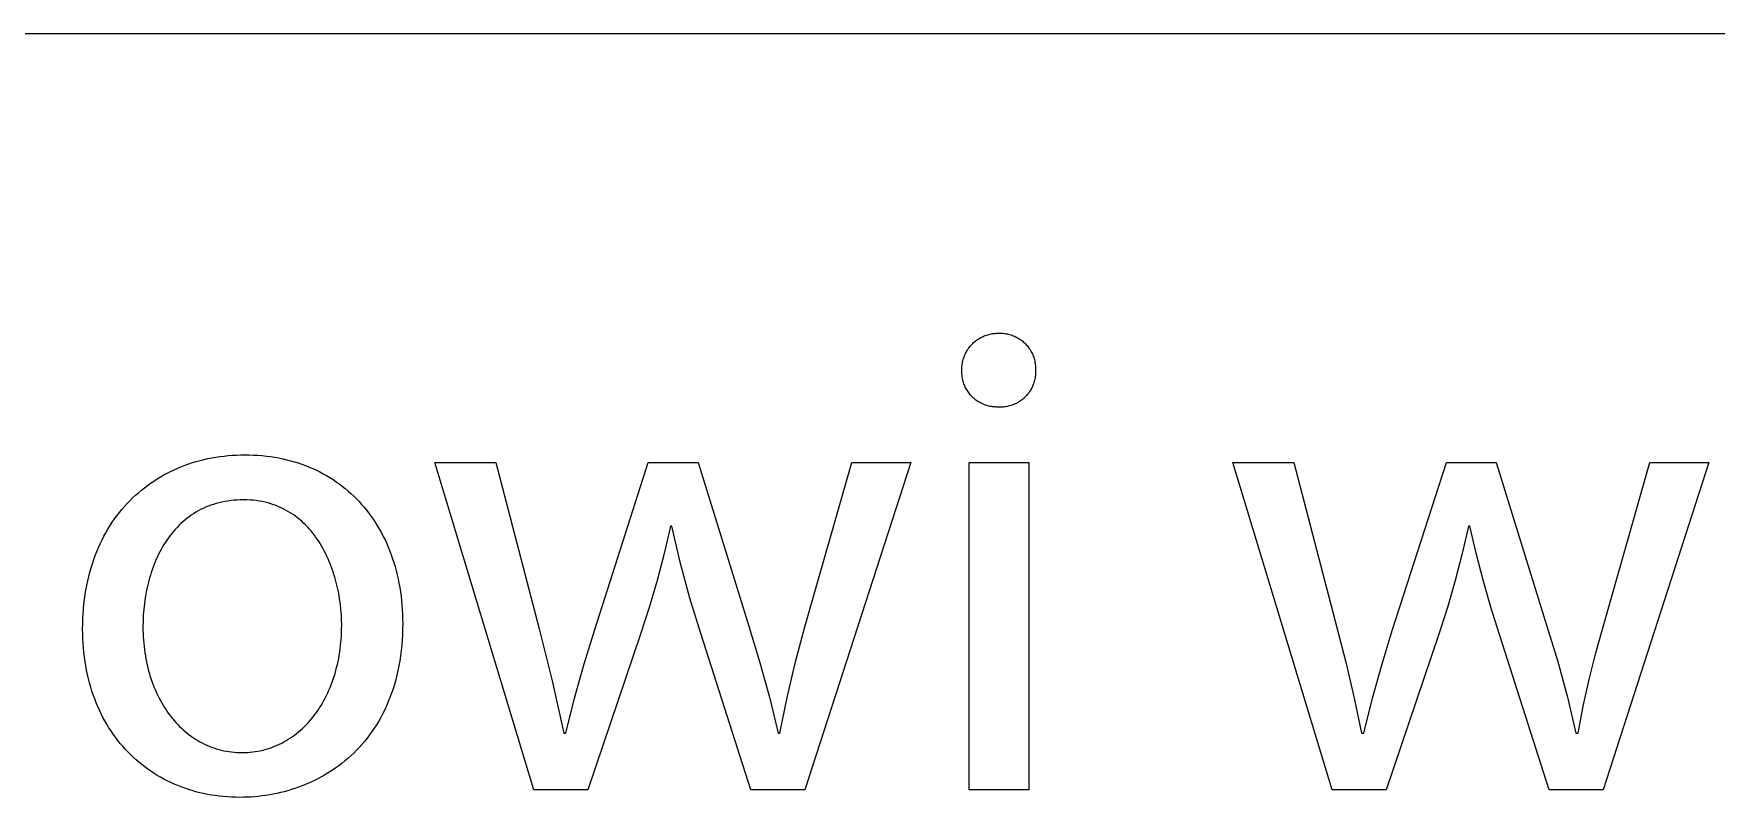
# Model space of a CAD drawing. Header units: millimetres. Extents: x 373 to 3451, y -552 to 1598.
# Drawn here: x 2888.3 to 2965, y -500.7 to -465.9 of the extents above; entities that cross this region are included whole.
import ezdxf

# ---------------------------------------------------------------- set-up
doc = ezdxf.new("R2010")
doc.units = ezdxf.units.MM
doc.header["$MEASUREMENT"] = 0
doc.layers.add('Domyślny', color=7, linetype='Continuous', true_color=0x000000)

msp = doc.modelspace()

# ---------------------------------------------------------------- linework, layer by layer
at = {"layer": 'Domyślny', "color": 18, "lineweight": 15, "true_color": 0x000000}
for p, q in [((2287.644, -465.918), (3447.832, -465.918)), ((2931.612, -479.687), (2931.665, -479.666)), ((2931.665, -479.666), (2931.719, -479.647)), ((2931.719, -479.647), (2931.773, -479.63)), ((2931.773, -479.63), (2931.828, -479.614)), ((2931.828, -479.614), (2931.884, -479.601)), ((2931.884, -479.601), (2931.94, -479.59)), ((2931.94, -479.59), (2931.996, -479.58)), ((2931.996, -479.58), (2932.052, -479.573)), ((2932.052, -479.573), (2932.109, -479.567)), ((2932.109, -479.567), (2932.166, -479.564)), ((2932.166, -479.564), (2932.223, -479.562)), ((2932.223, -479.562), (2932.28, -479.562)), ((2932.28, -479.562), (2932.336, -479.561)), ((2932.336, -479.561), (2932.392, -479.562)), ((2932.392, -479.562), (2932.447, -479.565)), ((2932.447, -479.565), (2932.503, -479.569)), ((2932.503, -479.569), (2932.559, -479.576)), ((2932.559, -479.576), (2932.614, -479.584)), ((2932.614, -479.584), (2932.669, -479.595)), ((2932.669, -479.595), (2932.724, -479.607)), ((2932.724, -479.607), (2932.778, -479.621)), ((2932.778, -479.621), (2932.831, -479.637)), ((2932.831, -479.637), (2932.884, -479.655)), ((2932.884, -479.655), (2932.936, -479.675)), ((2932.936, -479.675), (2932.988, -479.696)), ((2930.761, -480.49), (2930.787, -480.44)), ((2930.787, -480.44), (2930.814, -480.39)), ((2930.814, -480.39), (2930.844, -480.341)), ((2930.844, -480.341), (2930.874, -480.293)), ((2930.874, -480.293), (2930.907, -480.246)), ((2930.907, -480.246), (2930.941, -480.2)), ((2930.941, -480.2), (2930.976, -480.156)), ((2930.976, -480.156), (2931.014, -480.112)), ((2931.014, -480.112), (2931.052, -480.07)), ((2931.052, -480.07), (2931.092, -480.03)), ((2931.092, -480.03), (2931.134, -479.991)), ((2931.134, -479.991), (2931.176, -479.953)), ((2931.176, -479.953), (2931.221, -479.917)), ((2931.221, -479.917), (2931.266, -479.882)), ((2931.266, -479.882), (2931.312, -479.849)), ((2931.312, -479.849), (2931.36, -479.818)), ((2931.36, -479.818), (2931.408, -479.788)), ((2931.408, -479.788), (2931.458, -479.76)), ((2931.458, -479.76), (2931.509, -479.734)), ((2931.509, -479.734), (2931.56, -479.709)), ((2931.56, -479.709), (2931.612, -479.687)), ((2932.988, -479.696), (2933.039, -479.72)), ((2933.039, -479.72), (2933.089, -479.745)), ((2933.089, -479.745), (2933.138, -479.772)), ((2933.138, -479.772), (2933.186, -479.8)), ((2933.186, -479.8), (2933.233, -479.83)), ((2933.233, -479.83), (2933.279, -479.862)), ((2933.279, -479.862), (2933.324, -479.895)), ((2933.324, -479.895), (2933.368, -479.93)), ((2933.368, -479.93), (2933.41, -479.966)), ((2933.41, -479.966), (2933.452, -480.004)), ((2933.452, -480.004), (2933.491, -480.043)), ((2933.491, -480.043), (2933.53, -480.084)), ((2933.53, -480.084), (2933.567, -480.126)), ((2933.567, -480.126), (2933.603, -480.169)), ((2933.603, -480.169), (2933.637, -480.213)), ((2933.637, -480.213), (2933.669, -480.259)), ((2933.669, -480.259), (2933.7, -480.306)), ((2933.7, -480.306), (2933.729, -480.353)), ((2933.729, -480.353), (2933.757, -480.402)), ((2933.757, -480.402), (2933.783, -480.451)), ((2930.598, -481.207), (2930.599, -481.15)), ((2930.599, -481.264), (2930.598, -481.207)), ((2930.599, -481.15), (2930.602, -481.093)), ((2930.602, -481.093), (2930.607, -481.036)), ((2930.607, -481.036), (2930.613, -480.979)), ((2930.613, -480.979), (2930.622, -480.923)), ((2930.622, -480.923), (2930.633, -480.867)), ((2930.633, -480.867), (2930.646, -480.812)), ((2930.646, -480.812), (2930.66, -480.756)), ((2930.66, -480.756), (2930.677, -480.702)), ((2930.677, -480.702), (2930.695, -480.648)), ((2930.695, -480.648), (2930.715, -480.595)), ((2930.715, -480.595), (2930.737, -480.542)), ((2930.737, -480.542), (2930.761, -480.49)), ((2933.783, -480.451), (2933.807, -480.502)), ((2933.807, -480.502), (2933.829, -480.553)), ((2933.829, -480.553), (2933.85, -480.605)), ((2933.85, -480.605), (2933.869, -480.658)), ((2933.869, -480.658), (2933.886, -480.711)), ((2933.886, -480.711), (2933.901, -480.765)), ((2933.901, -480.765), (2933.914, -480.819)), ((2933.914, -480.819), (2933.925, -480.874)), ((2933.925, -480.874), (2933.935, -480.929)), ((2933.935, -480.929), (2933.942, -480.984)), ((2933.942, -480.984), (2933.948, -481.04)), ((2933.948, -481.04), (2933.951, -481.096)), ((2933.953, -481.208), (2933.95, -481.264)), ((2933.951, -481.096), (2933.953, -481.152)), ((2933.953, -481.152), (2933.953, -481.208)), ((2930.598, -481.319), (2930.599, -481.264)), ((2930.599, -481.374), (2930.598, -481.319)), ((2930.601, -481.429), (2930.599, -481.374)), ((2930.606, -481.484), (2930.601, -481.429)), ((2930.612, -481.539), (2930.606, -481.484)), ((2930.621, -481.593), (2930.612, -481.539)), ((2930.631, -481.648), (2930.621, -481.593)), ((2930.643, -481.702), (2930.631, -481.648)), ((2930.657, -481.755), (2930.643, -481.702)), ((2930.673, -481.808), (2930.657, -481.755)), ((2930.69, -481.86), (2930.673, -481.808)), ((2930.71, -481.912), (2930.69, -481.86)), ((2930.731, -481.963), (2930.71, -481.912)), ((2930.754, -482.013), (2930.731, -481.963)), ((2933.82, -481.965), (2933.797, -482.015)), ((2933.841, -481.914), (2933.82, -481.965)), ((2933.86, -481.862), (2933.841, -481.914)), ((2933.878, -481.81), (2933.86, -481.862)), ((2933.893, -481.756), (2933.878, -481.81)), ((2933.907, -481.703), (2933.893, -481.756)), ((2933.919, -481.649), (2933.907, -481.703)), ((2933.929, -481.594), (2933.919, -481.649)), ((2933.938, -481.54), (2933.929, -481.594)), ((2933.944, -481.485), (2933.938, -481.54)), ((2933.948, -481.43), (2933.944, -481.485)), ((2933.951, -481.374), (2933.948, -481.43)), ((2933.95, -481.264), (2933.952, -481.319)), ((2933.952, -481.319), (2933.951, -481.374)), ((2930.779, -482.062), (2930.754, -482.013)), ((2930.805, -482.111), (2930.779, -482.062)), ((2930.833, -482.158), (2930.805, -482.111)), ((2930.862, -482.205), (2930.833, -482.158)), ((2930.894, -482.251), (2930.862, -482.205)), ((2930.926, -482.295), (2930.894, -482.251)), ((2930.961, -482.338), (2930.926, -482.295)), ((2930.996, -482.38), (2930.961, -482.338)), ((2931.033, -482.421), (2930.996, -482.38)), ((2931.072, -482.461), (2931.033, -482.421)), ((2931.112, -482.499), (2931.072, -482.461)), ((2931.153, -482.536), (2931.112, -482.499)), ((2931.195, -482.571), (2931.153, -482.536)), ((2931.239, -482.605), (2931.195, -482.571)), ((2931.284, -482.637), (2931.239, -482.605)), ((2931.33, -482.668), (2931.284, -482.637)), ((2931.376, -482.697), (2931.33, -482.668)), ((2931.424, -482.724), (2931.376, -482.697)), ((2931.473, -482.75), (2931.424, -482.724)), ((2933.125, -482.73), (2933.076, -482.756)), ((2933.173, -482.702), (2933.125, -482.73)), ((2933.22, -482.673), (2933.173, -482.702)), ((2933.266, -482.642), (2933.22, -482.673)), ((2933.311, -482.609), (2933.266, -482.642)), ((2933.355, -482.576), (2933.311, -482.609)), ((2933.397, -482.54), (2933.355, -482.576)), ((2933.438, -482.503), (2933.397, -482.54)), ((2933.478, -482.465), (2933.438, -482.503)), ((2933.517, -482.425), (2933.478, -482.465)), ((2933.554, -482.384), (2933.517, -482.425)), ((2933.59, -482.342), (2933.554, -482.384)), ((2933.624, -482.299), (2933.59, -482.342)), ((2933.657, -482.254), (2933.624, -482.299)), ((2933.688, -482.208), (2933.657, -482.254)), ((2933.718, -482.161), (2933.688, -482.208)), ((2933.746, -482.114), (2933.718, -482.161)), ((2933.772, -482.065), (2933.746, -482.114)), ((2933.797, -482.015), (2933.772, -482.065)), ((2931.523, -482.774), (2931.473, -482.75)), ((2931.573, -482.797), (2931.523, -482.774)), ((2931.624, -482.818), (2931.573, -482.797)), ((2931.676, -482.836), (2931.624, -482.818)), ((2931.729, -482.854), (2931.676, -482.836)), ((2931.782, -482.869), (2931.729, -482.854)), ((2931.835, -482.882), (2931.782, -482.869)), ((2931.889, -482.894), (2931.835, -482.882)), ((2931.943, -482.904), (2931.889, -482.894)), ((2931.998, -482.911), (2931.943, -482.904)), ((2932.053, -482.917), (2931.998, -482.911)), ((2932.108, -482.921), (2932.053, -482.917)), ((2932.163, -482.924), (2932.108, -482.921)), ((2932.218, -482.924), (2932.163, -482.924)), ((2932.274, -482.928), (2932.218, -482.924)), ((2932.329, -482.929), (2932.274, -482.928)), ((2932.384, -482.929), (2932.329, -482.929)), ((2932.44, -482.927), (2932.384, -482.929)), ((2932.495, -482.923), (2932.44, -482.927)), ((2932.55, -482.917), (2932.495, -482.923)), ((2932.605, -482.909), (2932.55, -482.917)), ((2932.659, -482.899), (2932.605, -482.909)), ((2932.713, -482.888), (2932.659, -482.899)), ((2932.767, -482.874), (2932.713, -482.888)), ((2932.82, -482.859), (2932.767, -482.874)), ((2932.873, -482.842), (2932.82, -482.859)), ((2932.925, -482.823), (2932.873, -482.842)), ((2932.976, -482.802), (2932.925, -482.823)), ((2933.027, -482.78), (2932.976, -482.802)), ((2933.076, -482.756), (2933.027, -482.78)), ((2894.567, -485.853), (2894.728, -485.777)), ((2894.728, -485.777), (2894.891, -485.705)), ((2894.891, -485.705), (2895.056, -485.637)), ((2895.056, -485.637), (2895.223, -485.573)), ((2895.223, -485.573), (2895.392, -485.513)), ((2895.392, -485.513), (2895.563, -485.456)), ((2895.563, -485.456), (2895.736, -485.404)), ((2895.736, -485.404), (2895.912, -485.356)), ((2895.912, -485.356), (2896.089, -485.312)), ((2896.089, -485.312), (2896.267, -485.272)), ((2896.267, -485.272), (2896.448, -485.236)), ((2896.448, -485.236), (2896.63, -485.205)), ((2896.63, -485.205), (2896.814, -485.177)), ((2896.814, -485.177), (2896.999, -485.154)), ((2896.999, -485.154), (2897.186, -485.135)), ((2897.186, -485.135), (2897.375, -485.12)), ((2897.375, -485.12), (2897.565, -485.109)), ((2897.565, -485.109), (2897.756, -485.103)), ((2897.756, -485.103), (2897.948, -485.101)), ((2897.948, -485.101), (2898.148, -485.103)), ((2898.148, -485.103), (2898.346, -485.11)), ((2898.346, -485.11), (2898.541, -485.121)), ((2898.541, -485.121), (2898.735, -485.137)), ((2898.735, -485.137), (2898.926, -485.157)), ((2898.926, -485.157), (2899.115, -485.182)), ((2899.115, -485.182), (2899.302, -485.21)), ((2899.302, -485.21), (2899.487, -485.244)), ((2899.487, -485.244), (2899.669, -485.281)), ((2899.669, -485.281), (2899.849, -485.323)), ((2899.849, -485.323), (2900.027, -485.368)), ((2900.027, -485.368), (2900.202, -485.418)), ((2900.202, -485.418), (2900.375, -485.472)), ((2900.375, -485.472), (2900.545, -485.531)), ((2900.545, -485.531), (2900.713, -485.593)), ((2900.713, -485.593), (2900.878, -485.659)), ((2900.878, -485.659), (2901.041, -485.729)), ((2901.041, -485.729), (2901.201, -485.803)), ((2901.201, -485.803), (2901.358, -485.881)), ((2911.102, -500.356), (2906.602, -485.444)), ((2906.602, -485.444), (2909.38, -485.444)), ((2909.38, -485.444), (2911.348, -493.028)), ((2913.879, -493.049), (2916.308, -485.444)), ((2916.308, -485.444), (2918.583, -485.444)), ((2918.583, -485.444), (2920.9, -492.905)), ((2923.451, -492.926), (2925.583, -485.444)), ((2928.268, -485.444), (2923.451, -500.356)), ((2925.583, -485.444), (2928.268, -485.444)), ((2930.927, -485.445), (2933.643, -485.445)), ((2930.927, -500.357), (2930.927, -485.445)), ((2933.643, -485.445), (2933.643, -500.357)), ((2947.453, -500.356), (2942.944, -485.444)), ((2942.944, -485.444), (2945.721, -485.444)), ((2945.721, -485.444), (2947.689, -493.028)), ((2950.21, -493.049), (2952.66, -485.444)), ((2952.66, -485.444), (2954.935, -485.444)), ((2954.935, -485.444), (2957.241, -492.905)), ((2959.803, -492.926), (2961.925, -485.444)), ((2964.61, -485.444), (2959.803, -500.356)), ((2961.925, -485.444), (2964.61, -485.444)), ((2893.37, -486.601), (2893.51, -486.494)), ((2893.51, -486.494), (2893.654, -486.391)), ((2893.654, -486.391), (2893.8, -486.292)), ((2893.8, -486.292), (2893.948, -486.196)), ((2893.948, -486.196), (2894.099, -486.105)), ((2894.099, -486.105), (2894.253, -486.017)), ((2894.253, -486.017), (2894.409, -485.933)), ((2894.409, -485.933), (2894.567, -485.853)), ((2901.358, -485.881), (2901.513, -485.963)), ((2901.513, -485.963), (2901.665, -486.048)), ((2901.665, -486.048), (2901.814, -486.137)), ((2901.814, -486.137), (2901.961, -486.23)), ((2901.961, -486.23), (2902.104, -486.327)), ((2902.104, -486.327), (2902.245, -486.427)), ((2902.245, -486.427), (2902.383, -486.531)), ((2902.383, -486.531), (2902.518, -486.639)), ((2892.465, -487.453), (2892.585, -487.321)), ((2892.585, -487.321), (2892.709, -487.192)), ((2892.709, -487.192), (2892.835, -487.066)), ((2892.835, -487.066), (2892.964, -486.944)), ((2892.964, -486.944), (2893.097, -486.826)), ((2893.097, -486.826), (2893.232, -486.712)), ((2893.232, -486.712), (2893.37, -486.601)), ((2896.644, -487.317), (2896.519, -487.355)), ((2896.772, -487.283), (2896.644, -487.317)), ((2896.902, -487.252), (2896.772, -487.283)), ((2897.035, -487.226), (2896.902, -487.252)), ((2897.17, -487.203), (2897.035, -487.226)), ((2897.308, -487.184), (2897.17, -487.203)), ((2897.449, -487.17), (2897.308, -487.184)), ((2897.592, -487.159), (2897.449, -487.17)), ((2897.738, -487.153), (2897.592, -487.159)), ((2897.887, -487.151), (2897.738, -487.153)), ((2898.036, -487.153), (2897.887, -487.151)), ((2898.182, -487.16), (2898.036, -487.153)), ((2898.325, -487.171), (2898.182, -487.16)), ((2898.466, -487.187), (2898.325, -487.171)), ((2898.603, -487.207), (2898.466, -487.187)), ((2898.738, -487.232), (2898.603, -487.207)), ((2898.87, -487.26), (2898.738, -487.232)), ((2899, -487.293), (2898.87, -487.26)), ((2899.127, -487.329), (2899, -487.293)), ((2899.25, -487.37), (2899.127, -487.329)), ((2902.518, -486.639), (2902.65, -486.75)), ((2902.65, -486.75), (2902.779, -486.864)), ((2902.779, -486.864), (2902.904, -486.982)), ((2902.904, -486.982), (2903.027, -487.104)), ((2903.027, -487.104), (2903.147, -487.229)), ((2903.147, -487.229), (2903.264, -487.357)), ((2891.911, -488.171), (2892.015, -488.021)), ((2892.015, -488.021), (2892.123, -487.873)), ((2892.123, -487.873), (2892.234, -487.73)), ((2892.234, -487.73), (2892.348, -487.59)), ((2892.348, -487.59), (2892.465, -487.453)), ((2895.215, -488.072), (2895.122, -488.151)), ((2895.31, -487.995), (2895.215, -488.072)), ((2895.407, -487.921), (2895.31, -487.995)), ((2895.507, -487.851), (2895.407, -487.921)), ((2895.61, -487.783), (2895.507, -487.851)), ((2895.715, -487.718), (2895.61, -487.783)), ((2895.822, -487.656), (2895.715, -487.718)), ((2895.932, -487.597), (2895.822, -487.656)), ((2896.044, -487.542), (2895.932, -487.597)), ((2896.159, -487.49), (2896.044, -487.542)), ((2896.277, -487.442), (2896.159, -487.49)), ((2896.397, -487.397), (2896.277, -487.442)), ((2896.519, -487.355), (2896.397, -487.397)), ((2899.372, -487.414), (2899.25, -487.37)), ((2899.49, -487.462), (2899.372, -487.414)), ((2899.606, -487.514), (2899.49, -487.462)), ((2899.72, -487.569), (2899.606, -487.514)), ((2899.83, -487.628), (2899.72, -487.569)), ((2899.938, -487.69), (2899.83, -487.628)), ((2900.044, -487.755), (2899.938, -487.69)), ((2900.147, -487.823), (2900.044, -487.755)), ((2900.247, -487.895), (2900.147, -487.823)), ((2900.345, -487.969), (2900.247, -487.895)), ((2900.44, -488.047), (2900.345, -487.969)), ((2900.533, -488.127), (2900.44, -488.047)), ((2903.264, -487.357), (2903.377, -487.488)), ((2903.377, -487.488), (2903.487, -487.623)), ((2903.487, -487.623), (2903.594, -487.761)), ((2903.594, -487.761), (2903.698, -487.902)), ((2903.698, -487.902), (2903.798, -488.046)), ((2903.798, -488.046), (2903.895, -488.194)), ((2891.443, -488.977), (2891.529, -488.809)), ((2891.529, -488.809), (2891.62, -488.645)), ((2891.62, -488.645), (2891.713, -488.483)), ((2891.713, -488.483), (2891.811, -488.326)), ((2891.811, -488.326), (2891.911, -488.171)), ((2894.542, -488.78), (2894.468, -488.879)), ((2894.617, -488.683), (2894.542, -488.78)), ((2894.696, -488.588), (2894.617, -488.683)), ((2894.776, -488.496), (2894.696, -488.588)), ((2894.859, -488.406), (2894.776, -488.496)), ((2894.944, -488.318), (2894.859, -488.406)), ((2895.032, -488.234), (2894.944, -488.318)), ((2895.122, -488.151), (2895.032, -488.234)), ((2900.623, -488.21), (2900.533, -488.127)), ((2900.71, -488.295), (2900.623, -488.21)), ((2900.796, -488.383), (2900.71, -488.295)), ((2900.878, -488.474), (2900.796, -488.383)), ((2900.959, -488.567), (2900.878, -488.474)), ((2901.036, -488.662), (2900.959, -488.567)), ((2901.112, -488.76), (2901.036, -488.662)), ((2901.185, -488.859), (2901.112, -488.76)), ((2901.256, -488.961), (2901.185, -488.859)), ((2903.895, -488.194), (2903.989, -488.344)), ((2903.989, -488.344), (2904.079, -488.498)), ((2904.079, -488.498), (2904.166, -488.654)), ((2904.166, -488.654), (2904.249, -488.813)), ((2904.249, -488.813), (2904.329, -488.976)), ((2917.323, -488.345), (2917.037, -489.591)), ((2917.384, -488.345), (2917.323, -488.345)), ((2917.77, -489.992), (2917.384, -488.345)), ((2953.664, -488.345), (2953.378, -489.59)), ((2953.736, -488.345), (2953.664, -488.345)), ((2954.017, -489.582), (2953.736, -488.345)), ((2891.134, -489.684), (2891.206, -489.502)), ((2891.206, -489.502), (2891.281, -489.324)), ((2891.281, -489.324), (2891.36, -489.149)), ((2891.36, -489.149), (2891.443, -488.977)), ((2894.019, -489.629), (2893.965, -489.743)), ((2894.077, -489.516), (2894.019, -489.629)), ((2894.136, -489.405), (2894.077, -489.516)), ((2894.198, -489.296), (2894.136, -489.405)), ((2894.262, -489.189), (2894.198, -489.296)), ((2894.328, -489.083), (2894.262, -489.189)), ((2894.397, -488.98), (2894.328, -489.083)), ((2894.468, -488.879), (2894.397, -488.98)), ((2901.324, -489.065), (2901.256, -488.961)), ((2901.39, -489.17), (2901.324, -489.065)), ((2901.454, -489.277), (2901.39, -489.17)), ((2901.515, -489.386), (2901.454, -489.277)), ((2901.574, -489.496), (2901.515, -489.386)), ((2901.631, -489.608), (2901.574, -489.496)), ((2901.685, -489.721), (2901.631, -489.608)), ((2904.329, -488.976), (2904.406, -489.141)), ((2904.406, -489.141), (2904.478, -489.309)), ((2904.478, -489.309), (2904.547, -489.48)), ((2904.547, -489.48), (2904.613, -489.654)), ((2917.037, -489.591), (2916.717, -490.829)), ((2953.378, -489.59), (2953.059, -490.828)), ((2954.332, -490.812), (2954.017, -489.582)), ((2890.888, -490.444), (2890.943, -490.249)), ((2890.943, -490.249), (2891.003, -490.057)), ((2891.003, -490.057), (2891.067, -489.869)), ((2891.067, -489.869), (2891.134, -489.684)), ((2893.724, -490.337), (2893.683, -490.46)), ((2893.768, -490.215), (2893.724, -490.337)), ((2893.814, -490.095), (2893.768, -490.215)), ((2893.862, -489.976), (2893.814, -490.095)), ((2893.912, -489.859), (2893.862, -489.976)), ((2893.965, -489.743), (2893.912, -489.859)), ((2901.737, -489.836), (2901.685, -489.721)), ((2901.787, -489.952), (2901.737, -489.836)), ((2901.835, -490.069), (2901.787, -489.952)), ((2901.881, -490.187), (2901.835, -490.069)), ((2901.924, -490.306), (2901.881, -490.187)), ((2901.965, -490.426), (2901.924, -490.306)), ((2904.613, -489.654), (2904.674, -489.83)), ((2904.674, -489.83), (2904.732, -490.009)), ((2904.732, -490.009), (2904.786, -490.191)), ((2904.786, -490.191), (2904.837, -490.375)), ((2904.837, -490.375), (2904.883, -490.562)), ((2918.211, -491.626), (2917.77, -489.992)), ((2890.707, -491.257), (2890.746, -491.049)), ((2890.746, -491.049), (2890.789, -490.844)), ((2890.789, -490.844), (2890.836, -490.642)), ((2890.836, -490.642), (2890.888, -490.444)), ((2893.509, -491.089), (2893.454, -491.347)), ((2893.539, -490.961), (2893.509, -491.089)), ((2893.572, -490.834), (2893.539, -490.961)), ((2893.607, -490.708), (2893.572, -490.834)), ((2893.643, -490.583), (2893.607, -490.708)), ((2893.683, -490.46), (2893.643, -490.583)), ((2902.004, -490.546), (2901.965, -490.426)), ((2902.041, -490.668), (2902.004, -490.546)), ((2902.108, -490.912), (2902.041, -490.668)), ((2902.167, -491.158), (2902.108, -490.912)), ((2902.218, -491.405), (2902.167, -491.158)), ((2904.883, -490.562), (2904.926, -490.752)), ((2904.926, -490.752), (2904.965, -490.943)), ((2904.965, -490.943), (2905, -491.138)), ((2905, -491.138), (2905.031, -491.335)), ((2916.717, -490.829), (2916.361, -492.057)), ((2953.059, -490.828), (2952.707, -492.056)), ((2954.679, -492.032), (2954.332, -490.812)), ((2890.597, -492.12), (2890.618, -491.899)), ((2890.618, -491.899), (2890.643, -491.682)), ((2890.643, -491.682), (2890.673, -491.468)), ((2890.673, -491.468), (2890.707, -491.257)), ((2893.371, -491.87), (2893.342, -492.135)), ((2893.409, -491.608), (2893.371, -491.87)), ((2893.454, -491.347), (2893.409, -491.608)), ((2902.26, -491.653), (2902.218, -491.405)), ((2902.295, -491.9), (2902.26, -491.653)), ((2902.321, -492.146), (2902.295, -491.9)), ((2905.031, -491.335), (2905.057, -491.534)), ((2905.057, -491.534), (2905.08, -491.735)), ((2905.08, -491.735), (2905.099, -491.939)), ((2905.099, -491.939), (2905.114, -492.145)), ((2918.706, -493.243), (2918.211, -491.626)), ((2890.561, -492.8), (2890.568, -492.571)), ((2890.568, -492.571), (2890.58, -492.344)), ((2890.58, -492.344), (2890.597, -492.12)), ((2893.31, -492.665), (2893.306, -492.931)), ((2893.322, -492.4), (2893.31, -492.665)), ((2893.342, -492.135), (2893.322, -492.4)), ((2902.34, -492.39), (2902.321, -492.146)), ((2902.352, -492.631), (2902.34, -492.39)), ((2902.355, -492.869), (2902.352, -492.631)), ((2905.114, -492.145), (2905.124, -492.354)), ((2905.124, -492.354), (2905.131, -492.564)), ((2905.131, -492.564), (2905.133, -492.777)), ((2916.361, -492.057), (2915.97, -493.274)), ((2952.707, -492.056), (2952.321, -493.274)), ((2955.058, -493.243), (2954.679, -492.032)), ((2890.559, -493.033), (2890.561, -492.8)), ((2890.561, -493.253), (2890.559, -493.033)), ((2890.568, -493.469), (2890.561, -493.253)), ((2890.579, -493.683), (2890.568, -493.469)), ((2893.306, -492.931), (2893.307, -493.083)), ((2893.307, -493.083), (2893.311, -493.234)), ((2893.311, -493.234), (2893.318, -493.384)), ((2893.318, -493.384), (2893.327, -493.532)), ((2902.333, -493.488), (2902.343, -493.336)), ((2902.343, -493.336), (2902.35, -493.182)), ((2902.35, -493.182), (2902.354, -493.026)), ((2902.354, -493.026), (2902.355, -492.869)), ((2905.122, -493.285), (2905.108, -493.532)), ((2905.13, -493.033), (2905.122, -493.285)), ((2905.133, -492.777), (2905.13, -493.033)), ((2911.348, -493.028), (2911.947, -495.391)), ((2913.398, -494.612), (2913.879, -493.049)), ((2915.97, -493.274), (2913.561, -500.356)), ((2920.992, -500.356), (2918.706, -493.243)), ((2920.9, -492.905), (2921.388, -494.516)), ((2923.019, -494.529), (2923.451, -492.926)), ((2947.689, -493.028), (2948.097, -494.601)), ((2949.736, -494.613), (2950.21, -493.049)), ((2952.321, -493.274), (2949.913, -500.356)), ((2957.343, -500.356), (2955.058, -493.243)), ((2957.241, -492.905), (2957.729, -494.515)), ((2959.463, -494.124), (2959.803, -492.926)), ((2890.595, -493.895), (2890.579, -493.683)), ((2890.615, -494.103), (2890.595, -493.895)), ((2890.639, -494.309), (2890.615, -494.103)), ((2893.327, -493.532), (2893.339, -493.679)), ((2893.339, -493.679), (2893.354, -493.825)), ((2893.354, -493.825), (2893.371, -493.97)), ((2893.371, -493.97), (2893.391, -494.113)), ((2893.391, -494.113), (2893.414, -494.254)), ((2902.218, -494.371), (2902.243, -494.228)), ((2902.243, -494.228), (2902.267, -494.083)), ((2902.267, -494.083), (2902.287, -493.937)), ((2902.287, -493.937), (2902.305, -493.789)), ((2902.305, -493.789), (2902.32, -493.639)), ((2902.32, -493.639), (2902.333, -493.488)), ((2905.065, -494.013), (2905.035, -494.247)), ((2905.089, -493.775), (2905.065, -494.013)), ((2905.108, -493.532), (2905.089, -493.775)), ((2959.16, -495.332), (2959.463, -494.124)), ((2890.668, -494.513), (2890.639, -494.309)), ((2890.7, -494.713), (2890.668, -494.513)), ((2890.737, -494.911), (2890.7, -494.713)), ((2890.778, -495.106), (2890.737, -494.911)), ((2893.414, -494.254), (2893.439, -494.394)), ((2893.439, -494.394), (2893.466, -494.533)), ((2893.466, -494.533), (2893.496, -494.67)), ((2893.496, -494.67), (2893.528, -494.805)), ((2893.528, -494.805), (2893.563, -494.939)), ((2893.563, -494.939), (2893.6, -495.071)), ((2902.051, -495.06), (2902.089, -494.926)), ((2902.089, -494.926), (2902.125, -494.79)), ((2902.125, -494.79), (2902.159, -494.652)), ((2902.159, -494.652), (2902.189, -494.512)), ((2902.189, -494.512), (2902.218, -494.371)), ((2904.917, -494.921), (2904.868, -495.137)), ((2904.961, -494.701), (2904.917, -494.921)), ((2905.001, -494.476), (2904.961, -494.701)), ((2905.035, -494.247), (2905.001, -494.476)), ((2912.957, -496.187), (2913.398, -494.612)), ((2921.388, -494.516), (2921.832, -496.139)), ((2922.64, -496.145), (2923.019, -494.529)), ((2948.097, -494.601), (2948.466, -496.183)), ((2949.298, -496.188), (2949.736, -494.613)), ((2957.729, -494.515), (2958.17, -496.138)), ((2890.823, -495.298), (2890.778, -495.106)), ((2890.872, -495.488), (2890.823, -495.298)), ((2890.925, -495.674), (2890.872, -495.488)), ((2890.982, -495.858), (2890.925, -495.674)), ((2893.6, -495.071), (2893.64, -495.201)), ((2893.64, -495.201), (2893.682, -495.329)), ((2893.682, -495.329), (2893.726, -495.456)), ((2893.726, -495.456), (2893.773, -495.581)), ((2893.773, -495.581), (2893.821, -495.704)), ((2893.821, -495.704), (2893.872, -495.825)), ((2901.773, -495.824), (2901.825, -495.702)), ((2901.825, -495.702), (2901.875, -495.578)), ((2901.875, -495.578), (2901.922, -495.451)), ((2901.922, -495.451), (2901.968, -495.323)), ((2901.968, -495.323), (2902.011, -495.192)), ((2902.011, -495.192), (2902.051, -495.06)), ((2904.693, -495.759), (2904.626, -495.957)), ((2904.756, -495.556), (2904.693, -495.759)), ((2904.814, -495.349), (2904.756, -495.556)), ((2904.868, -495.137), (2904.814, -495.349)), ((2911.947, -495.391), (2912.465, -497.773)), ((2958.894, -496.549), (2959.16, -495.332)), ((2891.043, -496.038), (2890.982, -495.858)), ((2891.107, -496.216), (2891.043, -496.038)), ((2891.176, -496.39), (2891.107, -496.216)), ((2891.248, -496.562), (2891.176, -496.39)), ((2893.872, -495.825), (2893.925, -495.944)), ((2893.925, -495.944), (2893.981, -496.061)), ((2893.981, -496.061), (2894.038, -496.176)), ((2894.038, -496.176), (2894.098, -496.289)), ((2894.098, -496.289), (2894.16, -496.4)), ((2894.16, -496.4), (2894.224, -496.508)), ((2894.224, -496.508), (2894.29, -496.615)), ((2901.347, -496.621), (2901.414, -496.514)), ((2901.414, -496.514), (2901.479, -496.404)), ((2901.479, -496.404), (2901.542, -496.293)), ((2901.542, -496.293), (2901.603, -496.179)), ((2901.603, -496.179), (2901.662, -496.063)), ((2901.662, -496.063), (2901.718, -495.945)), ((2901.718, -495.945), (2901.773, -495.824)), ((2904.399, -496.527), (2904.316, -496.708)), ((2904.479, -496.341), (2904.399, -496.527)), ((2904.555, -496.151), (2904.479, -496.341)), ((2904.626, -495.957), (2904.555, -496.151)), ((2912.557, -497.773), (2912.957, -496.187)), ((2921.832, -496.139), (2922.232, -497.773)), ((2922.314, -497.773), (2922.64, -496.145)), ((2948.466, -496.183), (2948.796, -497.773)), ((2948.898, -497.773), (2949.298, -496.188)), ((2958.17, -496.138), (2958.563, -497.773)), ((2891.323, -496.73), (2891.248, -496.562)), ((2891.403, -496.896), (2891.323, -496.73)), ((2891.486, -497.058), (2891.403, -496.896)), ((2891.572, -497.217), (2891.486, -497.058)), ((2891.662, -497.373), (2891.572, -497.217)), ((2894.29, -496.615), (2894.358, -496.719)), ((2894.358, -496.719), (2894.428, -496.821)), ((2894.428, -496.821), (2894.5, -496.92)), ((2894.5, -496.92), (2894.574, -497.018)), ((2894.574, -497.018), (2894.65, -497.112)), ((2894.65, -497.112), (2894.728, -497.205)), ((2894.728, -497.205), (2894.807, -497.295)), ((2894.807, -497.295), (2894.889, -497.382)), ((2900.74, -497.391), (2900.823, -497.303)), ((2900.823, -497.303), (2900.903, -497.213)), ((2900.903, -497.213), (2900.982, -497.12)), ((2900.982, -497.12), (2901.059, -497.025)), ((2901.059, -497.025), (2901.134, -496.928)), ((2901.134, -496.928), (2901.207, -496.828)), ((2901.207, -496.828), (2901.278, -496.725)), ((2901.278, -496.725), (2901.347, -496.621)), ((2904.041, -497.226), (2903.942, -497.391)), ((2904.136, -497.058), (2904.041, -497.226)), ((2904.228, -496.885), (2904.136, -497.058)), ((2904.316, -496.708), (2904.228, -496.885)), ((2958.665, -497.773), (2958.894, -496.549)), ((2891.755, -497.526), (2891.662, -497.373)), ((2891.852, -497.676), (2891.755, -497.526)), ((2891.951, -497.822), (2891.852, -497.676)), ((2892.055, -497.965), (2891.951, -497.822)), ((2892.161, -498.105), (2892.055, -497.965)), ((2894.889, -497.382), (2894.972, -497.467)), ((2894.972, -497.467), (2895.057, -497.55)), ((2895.057, -497.55), (2895.144, -497.629)), ((2895.144, -497.629), (2895.233, -497.707)), ((2895.233, -497.707), (2895.324, -497.781)), ((2895.324, -497.781), (2895.416, -497.853)), ((2895.416, -497.853), (2895.51, -497.922)), ((2895.51, -497.922), (2895.605, -497.988)), ((2895.605, -497.988), (2895.703, -498.051)), ((2895.703, -498.051), (2895.801, -498.111)), ((2899.824, -498.117), (2899.923, -498.057)), ((2899.923, -498.057), (2900.02, -497.994)), ((2900.02, -497.994), (2900.116, -497.928)), ((2900.116, -497.928), (2900.21, -497.86)), ((2900.21, -497.86), (2900.303, -497.788)), ((2900.303, -497.788), (2900.394, -497.714)), ((2900.394, -497.714), (2900.483, -497.637)), ((2900.483, -497.637), (2900.57, -497.558)), ((2900.57, -497.558), (2900.656, -497.475)), ((2900.656, -497.475), (2900.74, -497.391)), ((2903.511, -498.006), (2903.396, -498.15)), ((2903.624, -497.859), (2903.511, -498.006)), ((2903.733, -497.707), (2903.624, -497.859)), ((2903.839, -497.551), (2903.733, -497.707)), ((2903.942, -497.391), (2903.839, -497.551)), ((2912.465, -497.773), (2912.557, -497.773)), ((2922.232, -497.773), (2922.314, -497.773)), ((2948.796, -497.773), (2948.898, -497.773)), ((2958.563, -497.773), (2958.665, -497.773)), ((2892.271, -498.241), (2892.161, -498.105)), ((2892.383, -498.375), (2892.271, -498.241)), ((2892.499, -498.504), (2892.383, -498.375)), ((2892.618, -498.631), (2892.499, -498.504)), ((2892.739, -498.753), (2892.618, -498.631)), ((2892.864, -498.873), (2892.739, -498.753)), ((2895.801, -498.111), (2895.902, -498.169)), ((2895.902, -498.169), (2896.004, -498.223)), ((2896.004, -498.223), (2896.107, -498.275)), ((2896.107, -498.275), (2896.212, -498.323)), ((2896.212, -498.323), (2896.318, -498.368)), ((2896.318, -498.368), (2896.426, -498.411)), ((2896.426, -498.411), (2896.536, -498.45)), ((2896.536, -498.45), (2896.646, -498.485)), ((2896.646, -498.485), (2896.758, -498.518)), ((2896.758, -498.518), (2896.872, -498.547)), ((2896.872, -498.547), (2896.987, -498.574)), ((2896.987, -498.574), (2897.103, -498.596)), ((2897.103, -498.596), (2897.22, -498.616)), ((2897.22, -498.616), (2897.339, -498.631)), ((2897.339, -498.631), (2897.459, -498.644)), ((2897.459, -498.644), (2897.58, -498.653)), ((2897.58, -498.653), (2897.702, -498.658)), ((2897.702, -498.658), (2897.825, -498.66)), ((2897.825, -498.66), (2897.946, -498.658)), ((2897.946, -498.658), (2898.066, -498.653)), ((2898.066, -498.653), (2898.184, -498.644)), ((2898.184, -498.644), (2898.302, -498.632)), ((2898.302, -498.632), (2898.418, -498.616)), ((2898.418, -498.616), (2898.534, -498.597)), ((2898.534, -498.597), (2898.648, -498.575)), ((2898.648, -498.575), (2898.761, -498.549)), ((2898.761, -498.549), (2898.874, -498.52)), ((2898.874, -498.52), (2898.984, -498.488)), ((2898.984, -498.488), (2899.094, -498.452)), ((2899.094, -498.452), (2899.202, -498.414)), ((2899.202, -498.414), (2899.309, -498.372)), ((2899.309, -498.372), (2899.415, -498.327)), ((2899.415, -498.327), (2899.52, -498.279)), ((2899.52, -498.279), (2899.623, -498.228)), ((2899.623, -498.228), (2899.724, -498.174)), ((2899.724, -498.174), (2899.824, -498.117)), ((2902.772, -498.806), (2902.639, -498.925)), ((2902.902, -498.683), (2902.772, -498.806)), ((2903.03, -498.556), (2902.902, -498.683)), ((2903.155, -498.425), (2903.03, -498.556)), ((2903.277, -498.289), (2903.155, -498.425)), ((2903.396, -498.15), (2903.277, -498.289)), ((2892.991, -498.989), (2892.864, -498.873)), ((2893.122, -499.101), (2892.991, -498.989)), ((2893.255, -499.21), (2893.122, -499.101)), ((2893.391, -499.315), (2893.255, -499.21)), ((2893.529, -499.416), (2893.391, -499.315)), ((2893.67, -499.514), (2893.529, -499.416)), ((2893.814, -499.608), (2893.67, -499.514)), ((2901.79, -499.555), (2901.641, -499.647)), ((2901.937, -499.46), (2901.79, -499.555)), ((2902.082, -499.361), (2901.937, -499.46)), ((2902.225, -499.258), (2902.082, -499.361)), ((2902.365, -499.151), (2902.225, -499.258)), ((2902.503, -499.04), (2902.365, -499.151)), ((2902.639, -498.925), (2902.503, -499.04)), ((2893.96, -499.699), (2893.814, -499.608)), ((2894.108, -499.786), (2893.96, -499.699)), ((2894.26, -499.869), (2894.108, -499.786)), ((2894.413, -499.948), (2894.26, -499.869)), ((2894.569, -500.024), (2894.413, -499.948)), ((2894.727, -500.095), (2894.569, -500.024)), ((2894.887, -500.163), (2894.727, -500.095)), ((2895.049, -500.227), (2894.887, -500.163)), ((2895.214, -500.287), (2895.049, -500.227)), ((2895.38, -500.343), (2895.214, -500.287)), ((2895.549, -500.395), (2895.38, -500.343)), ((2900.063, -500.346), (2899.899, -500.396)), ((2900.227, -500.294), (2900.063, -500.346)), ((2900.39, -500.237), (2900.227, -500.294)), ((2900.551, -500.177), (2900.39, -500.237)), ((2900.711, -500.112), (2900.551, -500.177)), ((2900.87, -500.044), (2900.711, -500.112)), ((2901.028, -499.973), (2900.87, -500.044)), ((2901.184, -499.897), (2901.028, -499.973)), ((2901.338, -499.817), (2901.184, -499.897)), ((2901.49, -499.734), (2901.338, -499.817)), ((2901.641, -499.647), (2901.49, -499.734)), ((2913.561, -500.356), (2911.102, -500.356)), ((2923.451, -500.356), (2920.992, -500.356)), ((2933.643, -500.357), (2930.927, -500.357)), ((2949.913, -500.356), (2947.453, -500.356)), ((2959.803, -500.356), (2957.343, -500.356)), ((2895.72, -500.443), (2895.549, -500.395)), ((2895.892, -500.487), (2895.72, -500.443)), ((2896.067, -500.527), (2895.892, -500.487)), ((2896.243, -500.563), (2896.067, -500.527)), ((2896.421, -500.595), (2896.243, -500.563)), ((2896.601, -500.622), (2896.421, -500.595)), ((2896.782, -500.646), (2896.601, -500.622)), ((2896.965, -500.665), (2896.782, -500.646)), ((2897.15, -500.68), (2896.965, -500.665)), ((2897.336, -500.691), (2897.15, -500.68)), ((2897.524, -500.697), (2897.336, -500.691)), ((2897.713, -500.699), (2897.524, -500.697)), ((2897.881, -500.698), (2897.713, -500.699)), ((2898.05, -500.692), (2897.881, -500.698)), ((2898.22, -500.684), (2898.05, -500.692)), ((2898.389, -500.671), (2898.22, -500.684)), ((2898.558, -500.655), (2898.389, -500.671)), ((2898.727, -500.635), (2898.558, -500.655)), ((2898.896, -500.612), (2898.727, -500.635)), ((2899.064, -500.585), (2898.896, -500.612)), ((2899.232, -500.555), (2899.064, -500.585)), ((2899.4, -500.52), (2899.232, -500.555)), ((2899.567, -500.483), (2899.4, -500.52)), ((2899.733, -500.441), (2899.567, -500.483)), ((2899.899, -500.396), (2899.733, -500.441))]:
    msp.add_line(p, q, dxfattribs=at)

doc.saveas('drawing.dxf')
